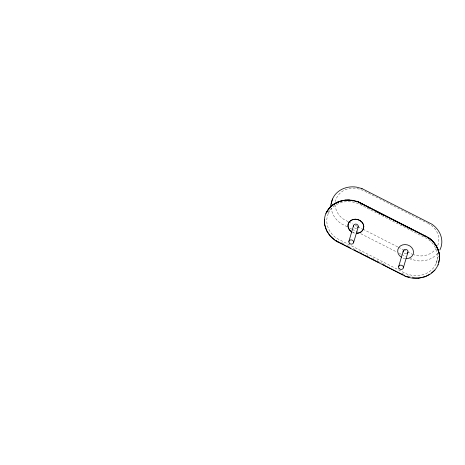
<?xml version="1.0" encoding="UTF-8"?>
<svg xmlns="http://www.w3.org/2000/svg" width="465" height="465" viewBox="0 0 465 465"><rect width="100%" height="100%" fill="white"/><g stroke="black" fill="none" stroke-linecap="round" stroke-linejoin="round"><path stroke-width="0.35" stroke-dasharray="2.33 1.74" d="M438.263 256.139L436.094 263.51A23.535 20.466 16.4 0 1 412.159 275.414L406.555 273.932L336.718 238.336A23.535 20.466 16.4 0 1 328.185 213.761L329.174 210.413M437.623 253.367A23.535 20.466 16.4 0 1 416.5 260.673L410.891 259.191L411.229 258.197M412.618 254.46L417.355 255.709A19.978 17.374 16.4 0 0 436.089 248.461M407.968 275.948L412.002 277.012A25.377 22.064 16.4 0 0 414.629 277.268M363.101 190.429L356.702 188.337A19.978 17.374 16.4 0 0 335.451 201.554M364.845 191.318L427.213 223.043M348.134 221.66L343.623 219.3A19.978 17.374 16.4 0 1 335.23 205.46M348.779 221.985L352.644 223.956M355.225 225.269L357.161 226.252M357.806 226.577L362.316 228.873M362.962 229.204L397.784 246.915M398.429 247.241L402.946 249.536M403.591 249.868L406.811 251.507M407.456 251.832L411.973 254.128M347.279 226.839L341.054 223.595A23.535 20.466 16.4 0 1 331.254 208.262M349.849 228.146L351.773 229.123M352.418 229.454L358.201 232.395M360.77 233.703L396.755 252.001M399.325 253.309L401.254 254.291M401.894 254.617L405.753 256.581M409.607 258.54L410.891 259.191M341.484 242.625L344.704 244.265M347.285 245.578L349.221 246.56M353.086 248.525L355.022 249.513M359.532 251.803L361.468 252.791M366.623 255.413L368.559 256.395M372.424 258.366L374.36 259.348M376.941 260.656L382.096 263.283M382.742 263.608L384.677 264.591M402.08 273.443L405.306 275.082M427.754 223.328L430.433 224.746A19.978 17.374 16.4 0 1 437.675 245.601M436.094 263.51A23.535 20.466 16.4 0 0 427.562 238.934L357.725 203.339L352.121 201.857A23.535 20.466 16.4 0 0 328.185 213.761M354.289 233.081A7.998 6.952 16.4 0 1 352.336 232.355M405.393 258.604A7.998 6.952 16.4 0 1 402.062 257.645M406.387 253.582A2.43 2.11 16.4 0 1 404.027 253.001M356.655 228.286A2.43 2.11 16.4 0 1 353.882 227.257M354.313 232.988A7.998 6.952 16.4 0 1 352.987 232.552"/><path stroke-width="0.7" d="M439.867 249.978A23.535 20.466 16.4 0 0 431.904 224.194L361.921 188.575M439.541 259.081L439.472 259.313C440.216 249.362 433.711 239.888 424.737 235.953L358.288 202.153L358.352 201.822L424.731 235.633C435.641 240.312 442.825 253.565 438.03 264.992L438.094 264.759C432.898 276.977 417.332 281.046 405.608 276.425L339.159 242.625C328.249 238.022 321.17 224.723 325.936 213.359C331.283 201.322 346.687 197.334 358.352 201.926L425.696 236.464M325.936 213.359L329.017 208.314M324.419 219.271L324.709 225.2M329.761 208.401L332.522 199.026M328.947 208.547L333.527 204.257M326.721 230.983L325 225.612M333.457 204.484L339.159 201.455M330.307 236.214L326.785 230.75M339.09 201.688L345.524 200.107M339.159 242.625L335.858 240.614M345.454 200.334L352.191 200.299M358.352 201.926L352.121 200.525M348.884 241.416L353.528 225.63M353.598 242.585L358.248 226.798M398.615 266.712L403.26 250.926M403.329 267.875L407.979 252.088M405.608 276.425L404.341 275.513M425.562 236.563L425.754 236.081L425.603 236.482M418.442 278.244L421.337 277.413M424.807 276.896L429.875 274.176M434.944 270.037L431.503 272.961M422.749 277.117L424.871 276.663M412.507 277.843L418.506 278.012M362.061 188.598L356.457 187.116A23.535 20.466 16.4 0 0 331.208 204.205M406.364 276.379L409.101 277.099M360.172 203.182L363.398 204.821M366.618 206.46L369.844 208.099M375.644 211.052L384.671 215.644M394.988 220.892L396.279 221.543M401.435 224.171L411.107 229.088M423.359 235.319L424.644 235.976M335.875 240.69L350.831 248.298M354.057 249.938L359.213 252.565M360.503 253.216L379.196 262.725M382.422 264.364L403.05 274.862M330.371 235.988L334.8 239.882M328.145 210.058A25.453 22.128 16.4 0 1 328.918 209.006M331.138 206.582A25.453 22.128 16.4 0 1 339.316 201.734M344.164 200.572A25.453 22.128 16.4 0 1 345.594 200.403M348.209 200.299A25.453 22.128 16.4 0 1 352.168 200.595M326.767 212.441A25.377 22.064 16.4 0 1 327.43 211.151M328.61 209.297A25.377 22.064 16.4 0 1 333.388 204.536M333.934 204.152A25.377 22.064 16.4 0 1 349.651 200.002M428.532 238.034A25.453 22.128 16.4 0 1 431.375 240.277M434.717 243.933A25.453 22.128 16.4 0 1 435.908 245.665M438.001 249.943A25.453 22.128 16.4 0 1 438.896 253.158M438.989 260.435A25.453 22.128 16.4 0 1 438.489 262.562M428.608 237.685A25.377 22.064 16.4 0 1 438.943 252.762M351.732 232.018A7.998 6.952 16.4 0 1 350.75 220.596A7.998 6.952 16.4 0 1 363.212 224.182A7.998 6.952 16.4 0 1 356.353 233.343M401.464 257.308A7.998 6.952 16.4 0 1 400.481 245.892A7.998 6.952 16.4 0 1 412.943 249.473A7.998 6.952 16.4 0 1 406.085 258.639M403.341 252.036A2.43 2.11 16.4 0 1 404.66 249.49A2.43 2.11 16.4 0 1 407.735 250.629A2.43 2.11 16.4 0 1 406.951 253.379M353.609 226.74A2.43 2.11 16.4 0 1 356.364 224.153A2.43 2.11 16.4 0 1 357.69 227.745M351.755 231.925A7.998 6.952 16.4 0 1 350.773 220.509A7.998 6.952 16.4 0 1 363.235 224.089A7.998 6.952 16.4 0 1 356.376 233.256M398.97 268.34A2.43 2.11 16.4 0 0 403.126 268.392A2.43 2.11 16.4 0 0 400.824 265.155A2.43 2.11 16.4 0 0 398.97 268.34M349.238 243.044A2.43 2.11 16.4 0 0 353.394 243.096A2.43 2.11 16.4 0 0 351.092 239.859A2.43 2.11 16.4 0 0 349.238 243.044"/></g></svg>
